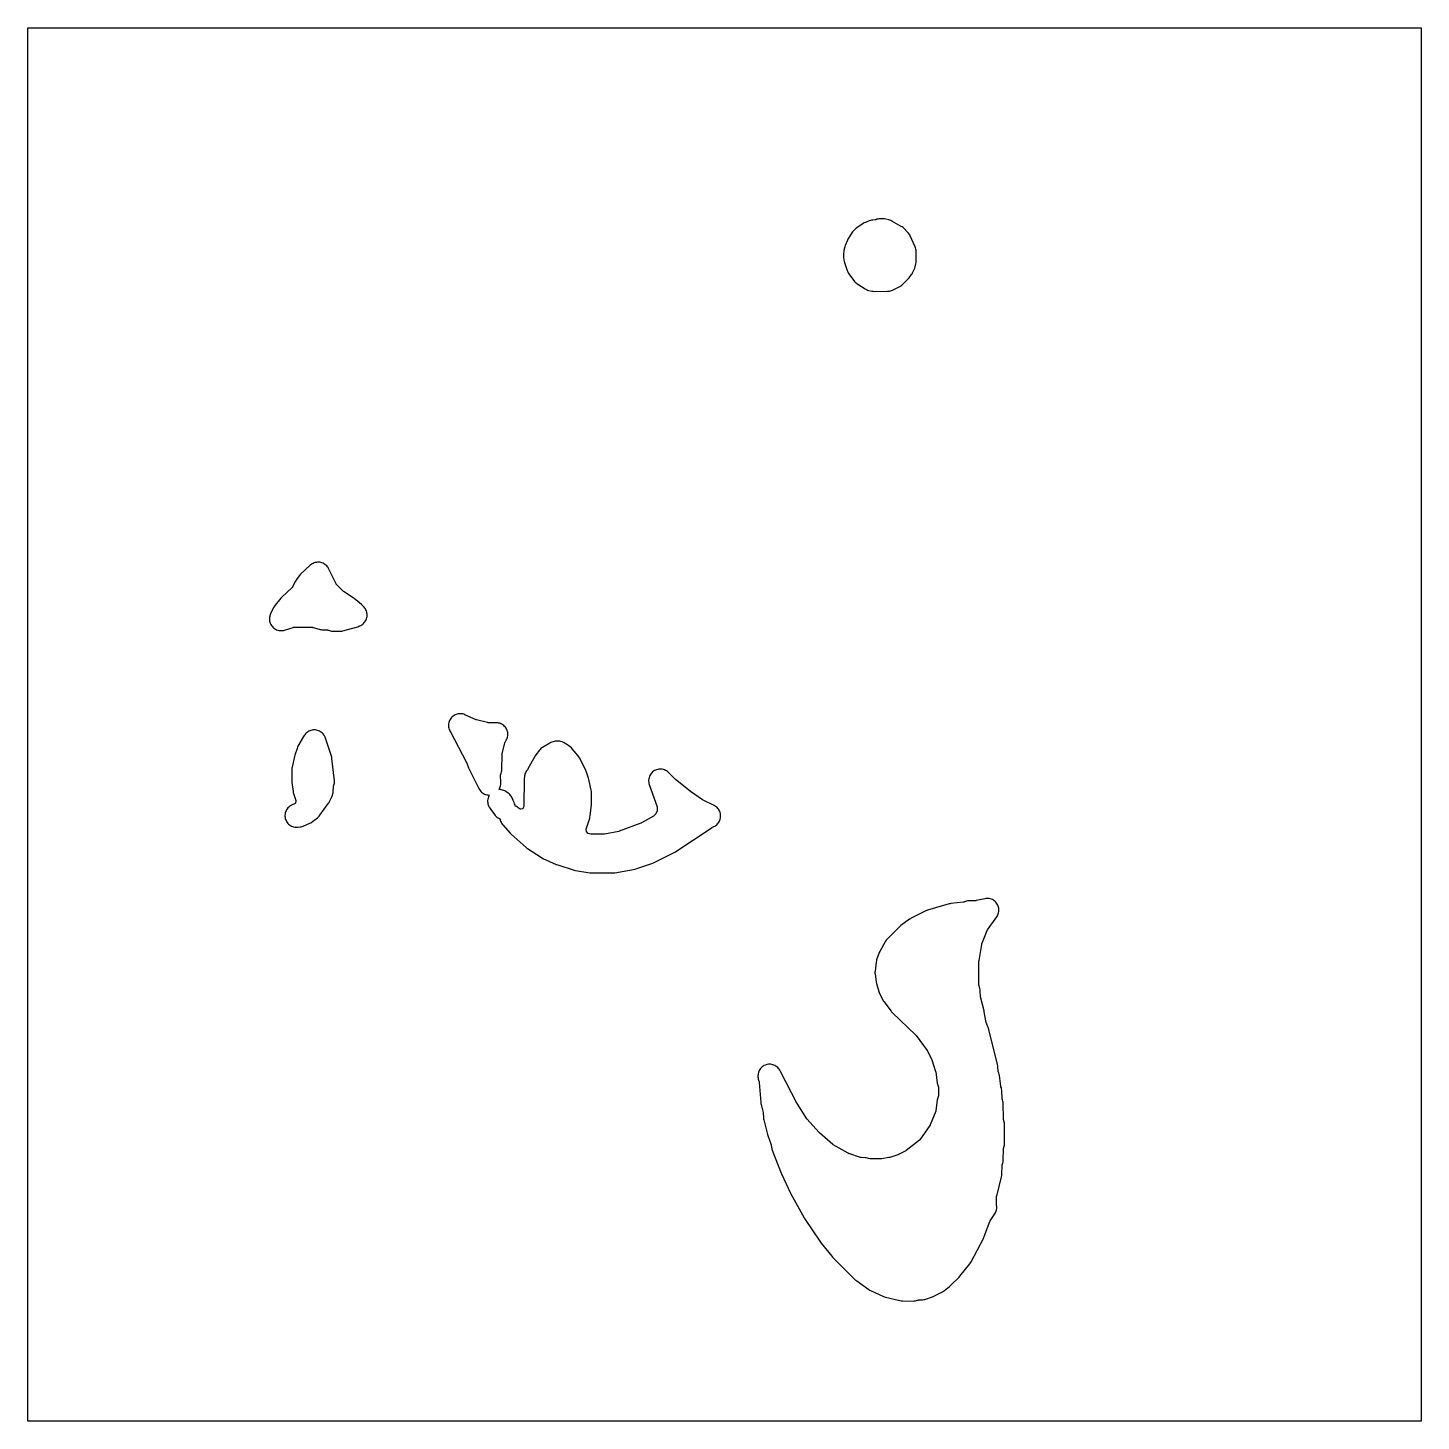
# Model space of a CAD drawing. Header units: millimetres. Extents: x 0 to 300, y 0 to 300.
import ezdxf

# ---------------------------------------------------------------- set-up
doc = ezdxf.new("R2010")
doc.units = ezdxf.units.MM
doc.layers.add('CUT', color=7, linetype='CONTINUOUS')

msp = doc.modelspace()

# ---------------------------------------------------------------- linework, layer by layer
at = {"layer": 'CUT'}
for points in [[(0, 299.9386), (0.0029, 299.9971), (0.0614, 300), (299.8976, 300), (299.9561, 299.9971), (299.9589, 299.9386), (299.9589, 0.0614), (299.9561, 0.0029), (299.8976, 0), (0.0614, 0), (0.0029, 0.0029), (0, 0.0614)], [(175.6326, 250.4735), (175.6468, 250.2124), (175.6882, 249.9542), (175.7563, 249.7018), (176.3974, 247.7403), (176.4975, 247.4831), (176.6254, 247.2385), (176.7794, 247.0094), (177.9854, 245.414), (178.1315, 245.2381), (178.293, 245.0762), (178.4687, 244.9298), (178.6571, 244.8001), (180.2809, 243.7878), (180.5287, 243.6521), (180.7902, 243.5452), (181.0621, 243.4686), (181.7272, 243.321), (182.0012, 243.276), (182.2786, 243.2617), (185.0413, 243.2728), (185.2723, 243.2844), (185.5013, 243.3174), (185.7262, 243.3713), (185.9452, 243.4458), (186.1563, 243.5402), (187.7261, 244.3313), (187.9518, 244.4601), (188.1629, 244.6117), (188.3572, 244.7844), (189.4437, 245.8568), (189.5876, 246.0113), (189.7179, 246.1774), (190.2442, 246.9099), (190.3515, 247.0722), (190.4459, 247.2425), (190.8203, 247.9845), (190.9345, 248.2474), (191.0179, 248.5217), (191.1808, 249.1934), (191.2335, 249.4861), (191.2511, 249.783), (191.2506, 251.8472), (191.2365, 252.1112), (191.1947, 252.3723), (191.1255, 252.6275), (191.0297, 252.8739), (189.9776, 255.208), (189.877, 255.407), (189.7591, 255.5961), (189.6248, 255.7741), (189.4752, 255.9393), (188.5812, 256.8426), (188.4119, 256.9986), (188.229, 257.1383), (188.034, 257.2606), (185.9966, 258.4116), (185.7924, 258.5149), (185.5796, 258.5991), (185.36, 258.6635), (184.7111, 258.822), (184.4128, 258.8759), (184.1101, 258.8933), (183.5435, 258.8915), (183.2892, 258.8777), (183.0376, 258.8381), (182.7914, 258.7732), (182.553, 258.6835), (182.5188, 258.6686), (182.5027, 258.662), (182.4686, 258.6506), (182.4335, 258.6453), (182.4159, 258.6439), (181.9153, 258.6138), (181.6517, 258.5839), (181.3927, 258.5261), (181.1413, 258.4413), (180.3039, 258.1082), (180.064, 257.9978), (179.837, 257.8626), (178.4546, 256.937), (178.2759, 256.8055), (178.1095, 256.6586), (177.7377, 256.2998), (177.5352, 256.0795), (177.3605, 255.8366), (176.6537, 254.7186), (176.5373, 254.5135), (176.4406, 254.2984), (175.9934, 253.1623), (175.8891, 252.8318), (175.7001, 252.0466), (175.6477, 251.7536), (175.6306, 251.4564)], [(52.066, 173.2514), (52.0258, 173.0069), (52.01, 172.7596), (52.0187, 172.512), (52.0519, 172.2664), (52.1093, 172.0254), (52.1902, 171.7912), (52.2939, 171.5662), (52.4194, 171.3525), (52.5654, 171.1523), (52.7306, 170.9675), (52.9132, 170.8), (53.1114, 170.6514), (53.3235, 170.5232), (53.5471, 170.4166), (53.7803, 170.3326), (54.0206, 170.2722), (54.2657, 170.2358), (54.5132, 170.2238), (54.7606, 170.2365), (55.0056, 170.2735), (55.2458, 170.3346), (57.1379, 170.9175), (57.1561, 170.9227), (57.1943, 170.9306), (57.2332, 170.9348), (57.2521, 170.9355), (59.7594, 170.9676), (59.7762, 170.9677), (59.8133, 170.9672), (61.3078, 170.9256), (61.3255, 170.9247), (61.3623, 170.9203), (61.3986, 170.9126), (61.4153, 170.9079), (62.708, 170.5114), (62.9179, 170.4568), (63.1316, 170.4207), (63.3477, 170.4032), (64.4435, 170.3621), (64.4651, 170.3607), (64.5092, 170.3542), (64.5524, 170.3429), (64.5728, 170.3357), (64.7269, 170.2768), (64.9378, 170.2068), (65.154, 170.1558), (65.374, 170.1241), (65.5959, 170.1121), (67.1229, 170.0976), (67.3421, 170.1052), (67.5598, 170.1319), (67.7743, 170.1776), (70.762, 170.9525), (71.0209, 171.0349), (71.2694, 171.145), (71.6741, 171.3512), (71.8841, 171.4713), (72.0815, 171.6112), (72.2645, 171.7696), (72.4313, 171.9448), (72.5803, 172.1354), (72.7103, 172.3395), (72.8199, 172.5552), (72.9082, 172.7804), (72.9742, 173.0132), (73.0175, 173.2512), (73.0375, 173.4924), (73.0342, 173.7343), (73.0074, 173.9748), (72.9576, 174.2115), (72.8851, 174.4423), (72.7906, 174.6651), (72.675, 174.8776), (72.5395, 175.078), (72.3852, 175.2644), (72.1073, 175.5688), (71.8436, 175.8184), (70.2625, 177.1112), (70.0481, 177.2683), (67.9781, 178.6216), (67.96, 178.6342), (67.89, 178.6919), (67.8743, 178.7072), (66.4562, 180.1671), (66.4423, 180.1822), (66.416, 180.2155), (66.3934, 180.2514), (66.3838, 180.2695), (64.7542, 183.5588), (64.6348, 183.7727), (64.4951, 183.9739), (64.3364, 184.1604), (64.1602, 184.3305), (63.9682, 184.4825), (63.7623, 184.6151), (63.5443, 184.7268), (63.3165, 184.8167), (63.081, 184.8839), (62.84, 184.9276), (62.5959, 184.9476), (62.351, 184.9437), (62.1077, 184.9157), (61.8683, 184.8641), (61.6351, 184.7894), (61.4103, 184.6921), (61.1961, 184.5734), (60.9945, 184.4342), (60.8076, 184.276), (58.729, 182.3346), (58.5669, 182.1684), (58.4208, 181.9878), (57.8523, 181.2141), (57.7441, 181.0542), (57.6486, 180.8866), (56.9216, 179.4875), (56.913, 179.4719), (56.8932, 179.4409), (56.8685, 179.4143), (56.8554, 179.402), (54.731, 177.4903), (54.5923, 177.3554), (54.4644, 177.2101), (53.2366, 175.7017), (53.0816, 175.4893), (52.9497, 175.2618), (52.3204, 174.0314), (52.2302, 173.8343), (52.1574, 173.6302), (52.1026, 173.4206)], [(90.9573, 148.476), (90.9852, 148.4257), (94.4602, 141.7919), (94.4624, 141.7875), (94.4915, 141.7209), (94.4975, 141.7048), (94.8509, 140.6889), (94.9768, 140.3908), (97.0776, 136.1955), (97.1993, 135.9799), (97.3417, 135.7773), (97.5035, 135.5899), (97.683, 135.4193), (97.8786, 135.2674), (98.0881, 135.1355), (98.3098, 135.025), (98.5412, 134.937), (98.7802, 134.8723), (99.0245, 134.8316), (99.2715, 134.8153), (99.3587, 134.8181), (99.2472, 134.6229), (99.1458, 134.3953), (99.0676, 134.1587), (99.0133, 133.9155), (98.9835, 133.6681), (98.9785, 133.419), (98.9982, 133.1706), (99.0427, 132.9254), (99.1113, 132.6859), (99.2034, 132.4544), (99.3181, 132.2331), (99.5189, 131.889), (99.6491, 131.6884), (100.4335, 130.5987), (100.5884, 130.4046), (100.7618, 130.2269), (100.9519, 130.0672), (101.1569, 129.9272), (101.3748, 129.8082), (101.6035, 129.7114), (101.6508, 129.6967), (101.6529, 129.6755), (101.6998, 129.4364), (101.7698, 129.203), (101.8622, 128.9775), (101.9761, 128.7621), (102.1105, 128.5588), (102.264, 128.3695), (103.8446, 126.604), (104.0339, 126.414), (107.2563, 123.5111), (107.4121, 123.3818), (107.5779, 123.2655), (110.5573, 121.3506), (110.8753, 121.1774), (113.7709, 119.8624), (114.0714, 119.7486), (117.6081, 118.6637), (117.9187, 118.5898), (120.9681, 118.0667), (121.181, 118.0396), (121.3954, 118.0308), (125.9407, 118.0392), (126.1638, 118.0496), (126.385, 118.0799), (130.7591, 118.8784), (131.1024, 118.9666), (134.3518, 120.0525), (134.6791, 120.1883), (139.0046, 122.3548), (139.2662, 122.5063), (147.3146, 127.841), (147.3189, 127.8437), (147.3849, 127.8808), (147.4009, 127.8887), (147.6916, 128.0225), (147.9078, 128.1351), (148.112, 128.2682), (148.3022, 128.4206), (148.4768, 128.5907), (148.6339, 128.7771), (148.7721, 128.9778), (148.8901, 129.1911), (148.9868, 129.4148), (149.0612, 129.6469), (149.1127, 129.8852), (149.1407, 130.1273), (149.145, 130.371), (149.1256, 130.6139), (149.0826, 130.8538), (149.0165, 131.0884), (148.9278, 131.3155), (148.8174, 131.5328), (148.6864, 131.7383), (148.536, 131.9301), (148.3677, 132.1064), (148.183, 132.2654), (147.9836, 132.4056), (147.7716, 132.5258), (145.3954, 133.7237), (145.3294, 133.7595), (145.2656, 133.7994), (142.6563, 135.5458), (142.6075, 135.5803), (142.5604, 135.6171), (139.4314, 138.1862), (139.3915, 138.2204), (139.3532, 138.2562), (137.8899, 139.6842), (137.7038, 139.8486), (137.5024, 139.9937), (137.2875, 140.1181), (137.0613, 140.2205), (136.8261, 140.3001), (136.5841, 140.3559), (136.3378, 140.3874), (136.0896, 140.3944), (135.8419, 140.3766), (135.5972, 140.3344), (135.3579, 140.2682), (135.1264, 140.1785), (134.9049, 140.0663), (134.6956, 139.9327), (134.5006, 139.7789), (134.3218, 139.6066), (134.161, 139.4174), (134.0197, 139.2132), (133.8994, 138.996), (133.8013, 138.7679), (133.7262, 138.5312), (133.675, 138.2882), (133.6482, 138.0414), (133.646, 137.7931), (133.6684, 137.5458), (133.7153, 137.3019), (133.7861, 137.0639), (135.4667, 132.2953), (135.4735, 132.2742), (135.4838, 132.2294), (135.489, 132.1838), (135.4897, 132.1616), (135.4909, 131.5269), (135.4904, 131.5057), (135.4858, 131.4622), (135.472, 131.4206), (135.4637, 131.4011), (135.1878, 130.797), (135.178, 130.7771), (135.1544, 130.7378), (135.1266, 130.7014), (135.1117, 130.685), (134.7559, 130.3141), (134.7418, 130.3002), (134.7107, 130.2736), (134.6771, 130.2503), (134.66, 130.2403), (132.0874, 128.8129), (132.0831, 128.8106), (132.0173, 128.7799), (132.0013, 128.7735), (127.3157, 127.0161), (127.2999, 127.0105), (127.2329, 126.9917), (127.2165, 126.9881), (124.1525, 126.3989), (124.1342, 126.3958), (124.0576, 126.3884), (124.0391, 126.3879), (121.2771, 126.3794), (121.2604, 126.3797), (121.2259, 126.3825), (121.1916, 126.3882), (121.1758, 126.3919), (120.6452, 126.527), (120.6274, 126.532), (120.5918, 126.5447), (120.5657, 126.5723), (120.554, 126.5865), (120.2887, 126.9256), (120.2768, 126.9415), (120.255, 126.9762), (120.2444, 127.0158), (120.2408, 127.0354), (120.1889, 127.3592), (120.1864, 127.3776), (120.1839, 127.4155), (120.192, 127.4527), (120.1972, 127.4705), (120.9516, 129.8335), (121.0144, 130.0696), (121.0539, 130.3107), (121.3308, 132.7404), (121.3467, 133.0466), (121.3256, 135.331), (121.3102, 135.5854), (121.2691, 135.837), (120.7588, 138.1929), (120.6856, 138.4591), (120.1874, 139.9435), (120.1215, 140.118), (120.0428, 140.2871), (118.7473, 142.8182), (118.6065, 143.0591), (118.4398, 143.2828), (117.2085, 144.7554), (117.0059, 144.9705), (116.7793, 145.1602), (115.9594, 145.768), (115.7092, 145.9312), (115.4413, 146.0634), (115.0065, 146.2466), (114.7666, 146.3335), (114.5191, 146.3956), (114.2666, 146.432), (114.0116, 146.4426), (113.7569, 146.4271), (113.5051, 146.3857), (113.1066, 146.2991), (112.8403, 146.2257), (112.5838, 146.1233), (112.3401, 145.9932), (110.8178, 145.0692), (110.6284, 144.942), (110.4514, 144.7982), (110.2882, 144.6388), (110.1402, 144.4652), (109.3526, 143.4506), (109.237, 143.2888), (109.1346, 143.1183), (107.6683, 140.4408), (107.6588, 140.4244), (107.6148, 140.3595), (107.6031, 140.3447), (107.4699, 140.1837), (107.3326, 140.0016), (107.2125, 139.8077), (107.1105, 139.6037), (107.0276, 139.3913), (106.9644, 139.1721), (106.9214, 138.9482), (106.8897, 138.7294), (106.8639, 138.3965), (106.8022, 132.4346), (106.8016, 132.4164), (106.7977, 132.379), (106.7837, 132.344), (106.7761, 132.328), (106.5624, 131.9091), (106.5536, 131.8928), (106.5332, 131.8607), (106.4974, 131.8481), (106.4794, 131.8432), (106.1031, 131.7498), (106.0847, 131.7457), (106.0466, 131.7401), (106.0134, 131.7595), (105.9979, 131.7701), (105.5881, 132.0654), (105.3837, 132.198), (105.1673, 132.3101), (104.9411, 132.4007), (104.9365, 132.402), (104.9287, 132.4694), (104.8758, 132.712), (104.7992, 132.9481), (104.6995, 133.1755), (104.4735, 133.6283), (104.4655, 133.6455), (104.4514, 133.6821), (104.4193, 133.7972), (104.417, 133.7966), (104.384, 133.9156), (104.2999, 134.1357), (104.1955, 134.3468), (104.0717, 134.5472), (103.9296, 134.7351), (103.7704, 134.9087), (103.5956, 135.0666), (103.4067, 135.2074), (102.875, 135.5659), (102.6617, 135.6947), (102.4366, 135.8017), (102.2021, 135.8857), (101.9603, 135.946), (101.7137, 135.9819), (101.4648, 135.993), (101.4303, 135.9911), (101.51, 136.122), (101.6173, 136.3452), (101.7019, 136.5779), (101.7631, 136.8178), (101.8002, 137.0626), (101.813, 137.3099), (101.8042, 137.4946), (101.8049, 137.4947), (101.7996, 137.5949), (101.7622, 138.9944), (101.7622, 139.016), (101.7659, 139.0603), (101.7743, 139.104), (101.7801, 139.1247), (101.9134, 139.5562), (101.9723, 139.7847), (102.0094, 140.0177), (102.0244, 140.2532), (102.0779, 143.5307), (102.079, 143.5532), (102.0911, 143.6458), (102.0959, 143.6678), (102.6943, 146.0761), (102.6994, 146.0946), (102.7126, 146.132), (102.7294, 146.168), (102.7388, 146.1848), (102.9835, 146.5985), (103.0995, 146.819), (103.193, 147.05), (103.263, 147.2892), (103.3089, 147.5341), (103.3302, 147.7824), (103.3266, 148.0316), (103.2982, 148.2792), (103.2454, 148.5227), (103.1685, 148.7598), (103.0684, 148.988), (102.9461, 149.2051), (102.8028, 149.409), (102.6399, 149.5976), (102.4591, 149.769), (102.2621, 149.9216), (102.0508, 150.0538), (101.8275, 150.1644), (101.5942, 150.2521), (101.3534, 150.3162), (101.1074, 150.356), (100.8587, 150.3711), (99.0949, 150.3901), (99.0725, 150.3909), (98.9802, 150.4024), (98.9582, 150.4071), (96.6, 150.9769), (96.5818, 150.9818), (96.5079, 151.0072), (96.4906, 151.0146), (94.0955, 152.104), (93.8676, 152.1945), (93.632, 152.2622), (93.3909, 152.3064), (93.1466, 152.3269), (92.9014, 152.3233), (92.6578, 152.2957), (92.4181, 152.2444), (92.1846, 152.1699), (91.9594, 152.0729), (91.7449, 151.9542), (91.543, 151.8152), (91.3557, 151.657), (91.1848, 151.4812), (91.0319, 151.2896), (90.8985, 151.0839), (90.786, 150.8661), (90.6953, 150.6383), (90.6273, 150.4028), (90.5827, 150.1617), (90.562, 149.9174), (90.5653, 149.6723), (90.5926, 149.4286), (90.6436, 149.1888), (90.7179, 148.9552), (90.8147, 148.7299), (90.933, 148.5153)], [(56.7353, 132.5994), (56.562, 132.507), (56.359, 132.3718), (56.17, 132.2175), (55.9971, 132.0454), (55.8417, 131.8574), (55.7054, 131.655), (55.5895, 131.4404), (55.495, 131.2155), (55.4229, 130.9824), (55.3738, 130.7435), (55.3483, 130.5009), (55.3466, 130.2569), (55.3686, 130.014), (55.4142, 129.7743), (55.483, 129.5402), (55.5742, 129.314), (55.6871, 129.0977), (55.8205, 128.8935), (55.9731, 128.7032), (56.1436, 128.5287), (56.3303, 128.3717), (56.5314, 128.2336), (56.745, 128.1157), (56.969, 128.0193), (57.2015, 127.9451), (57.44, 127.8939), (57.6824, 127.8662), (57.9263, 127.8623), (58.1694, 127.8822), (58.628, 127.9423), (58.8553, 127.9829), (59.0779, 128.0442), (59.2939, 128.1259), (60.729, 128.7454), (60.9255, 128.8406), (61.1129, 128.9526), (61.2898, 129.0804), (62.3711, 129.9363), (62.5483, 130.0907), (62.7103, 130.261), (62.8555, 130.4458), (64.7193, 133.0616), (64.8315, 133.2335), (64.9291, 133.4141), (65.4945, 134.5703), (65.5959, 134.808), (65.6722, 135.0549), (65.7226, 135.3083), (65.7466, 135.5656), (65.7859, 136.5206), (65.7873, 136.5418), (65.7939, 136.5852), (65.805, 136.6278), (65.812, 136.6478), (65.8304, 136.6962), (65.9034, 136.9188), (65.9551, 137.1473), (65.9853, 137.3796), (65.9936, 137.6138), (65.9799, 137.8477), (65.4695, 142.6809), (65.4272, 142.9449), (65.357, 143.2029), (64.079, 147.0701), (63.9892, 147.3021), (63.8769, 147.5241), (63.743, 147.7339), (63.7103, 147.7799), (63.5619, 147.9688), (63.396, 148.1426), (63.2143, 148.2996), (63.0183, 148.4385), (62.8099, 148.5579), (62.591, 148.6568), (62.3636, 148.7342), (62.1298, 148.7895), (61.8918, 148.822), (61.6518, 148.8316), (61.412, 148.818), (61.1746, 148.7816), (60.9418, 148.7225), (60.7157, 148.6413), (60.4985, 148.5388), (60.2921, 148.416), (60.0984, 148.2739), (59.9193, 148.1138), (59.7791, 147.9759), (59.6216, 147.8059), (59.4805, 147.622), (59.357, 147.4259), (58.1553, 145.3044), (58.0472, 145.0902), (57.9602, 144.8666), (57.4708, 143.4065), (57.3979, 143.1413), (56.8985, 140.8357), (56.8572, 140.5835), (56.8419, 140.3284), (56.8203, 137.863), (56.8424, 137.509), (57.1009, 135.5807), (57.1384, 135.3697), (57.1939, 135.1627), (57.6677, 133.6564), (57.6731, 133.6377), (57.6813, 133.5985), (57.6777, 133.5586), (57.6745, 133.5394), (57.5876, 133.0842), (57.5834, 133.0648), (57.5718, 133.026), (57.5376, 133.0043), (57.5201, 132.9949), (56.7345, 132.6008)], [(157.4261, 73.0587), (157.4457, 72.9601), (157.4482, 72.936), (157.7677, 68.6052), (157.7954, 68.3756), (157.8441, 68.1496), (158.2956, 66.4434), (158.3004, 66.4233), (158.3135, 66.339), (158.3151, 66.3184), (158.3646, 65.3481), (158.3886, 65.108), (158.4355, 64.8714), (159.2148, 61.7424), (159.2956, 61.4803), (160.0371, 59.4729), (160.0389, 59.4677), (160.0526, 59.4191), (160.0574, 59.3941), (160.0605, 59.3701), (160.1022, 58.9772), (160.1352, 58.7584), (160.1875, 58.5433), (160.2585, 58.3338), (162.1722, 53.4178), (162.2368, 53.2666), (164.186, 49.0937), (164.266, 48.9372), (167.1199, 43.8028), (167.2266, 43.628), (170.6368, 38.5265), (170.7702, 38.3452), (173.0623, 35.5066), (173.246, 35.3031), (178.1268, 30.4573), (178.2763, 30.3204), (178.4364, 30.1961), (181.0291, 28.3467), (181.2323, 28.2161), (181.4472, 28.1057), (184.2224, 26.8453), (184.4374, 26.7595), (184.6595, 26.6938), (187.7259, 25.9402), (188.0197, 25.8864), (188.3178, 25.868), (190.6444, 25.8635), (190.873, 25.8736), (191.0998, 25.9045), (191.3228, 25.956), (191.5402, 26.0277), (191.6815, 26.0816), (191.7012, 26.0886), (191.7431, 26.0996), (191.7858, 26.1062), (191.8067, 26.1078), (192.6351, 26.1468), (192.8616, 26.1678), (193.0853, 26.2094), (193.3043, 26.2711), (194.5701, 26.6908), (194.7437, 26.7556), (194.9121, 26.8331), (196.8985, 27.8383), (197.1158, 27.9623), (197.3196, 28.1074), (198.445, 28.9965), (198.6521, 29.1797), (200.4708, 30.9764), (200.675, 31.2045), (202.8028, 33.8962), (202.936, 34.0815), (203.0517, 34.2781), (205.7802, 39.4389), (205.9179, 39.7485), (207.0993, 42.9781), (207.1083, 43.0004), (207.1535, 43.089), (207.1663, 43.1093), (208.1831, 44.6185), (208.3099, 44.8284), (208.4156, 45.0497), (208.4992, 45.2802), (208.5597, 45.5178), (208.5966, 45.7603), (208.6097, 46.0051), (208.5987, 46.2501), (208.5731, 46.4273), (208.5661, 46.5002), (208.5657, 46.5193), (208.5671, 48.363), (208.5672, 48.3684), (208.5712, 48.4184), (208.5753, 48.4432), (208.5806, 48.4666), (209.6186, 52.5863), (209.6718, 52.8622), (209.6938, 53.1424), (209.7358, 55.0639), (209.7366, 55.0827), (209.7412, 55.1213), (209.7494, 55.1594), (209.7546, 55.1775), (209.8806, 55.5751), (209.9425, 55.8096), (209.9814, 56.049), (209.997, 56.291), (210.0328, 58.5952), (210.0335, 58.6126), (210.0372, 58.6486), (210.0442, 58.6843), (210.0485, 58.7007), (210.1845, 59.174), (210.2381, 59.3997), (210.2706, 59.6293), (210.2817, 59.8609), (210.2869, 63.5974), (210.2719, 63.8741), (210.2264, 64.1476), (210.0414, 64.9732), (210.0373, 64.9936), (210.0274, 65.0792), (210.0266, 65.0999), (209.9905, 68.3761), (209.9727, 68.6479), (209.9254, 68.9161), (209.8492, 69.1777), (209.7709, 69.4004), (209.7646, 69.4199), (209.7548, 69.461), (209.7492, 69.503), (209.7481, 69.5234), (209.7054, 71.0477), (209.6874, 71.2851), (209.6469, 71.5198), (209.5842, 71.7495), (209.5, 71.9722), (209.4799, 72.0186), (209.4729, 72.0358), (209.461, 72.0723), (209.4525, 72.1098), (209.4497, 72.1282), (209.1571, 74.3987), (209.1116, 74.6496), (209.0408, 74.8946), (208.9455, 75.1311), (208.8969, 75.2359), (208.8892, 75.2535), (208.8761, 75.2909), (208.8705, 75.3301), (208.8691, 75.3493), (208.8264, 76.2792), (208.8027, 76.5261), (208.7547, 76.7695), (206.8035, 84.5913), (206.7083, 84.8912), (206.2611, 86.0428), (206.2541, 86.0623), (206.2316, 86.1451), (206.2277, 86.1655), (205.908, 88.1257), (205.8598, 88.3537), (205.0847, 91.3274), (205.0798, 91.3486), (205.0668, 91.4375), (205.0654, 91.4592), (205.0241, 92.6007), (204.9981, 92.8814), (204.9406, 93.1573), (204.7738, 93.7797), (204.7697, 93.7965), (204.7635, 93.8319), (204.7604, 93.8679), (204.76, 93.8847), (204.7624, 99.0515), (204.7625, 99.057), (204.769, 99.1385), (204.7717, 99.1576), (205.3621, 102.6649), (205.3662, 102.6857), (205.3899, 102.7701), (205.3972, 102.79), (206.547, 105.6678), (206.5563, 105.6892), (206.6023, 105.774), (206.6152, 105.7934), (208.5996, 108.6028), (208.7288, 108.8056), (208.8378, 109.02), (208.9257, 109.2438), (208.9918, 109.475), (209.0353, 109.7115), (209.0559, 109.9511), (209.0534, 110.1915), (209.0278, 110.4306), (208.9793, 110.6662), (208.9084, 110.8959), (208.8158, 111.1179), (208.7023, 111.3299), (208.5689, 111.53), (208.417, 111.7163), (208.2478, 111.8872), (208.063, 112.0411), (207.8643, 112.1765), (207.6535, 112.2922), (207.4325, 112.387), (207.2035, 112.4603), (206.9684, 112.5111), (206.7296, 112.5392), (206.4892, 112.5442), (206.2494, 112.5261), (206.0125, 112.485), (204.1619, 112.0715), (204.1431, 112.0677), (204.0641, 112.058), (204.0449, 112.057), (202.5398, 112.0173), (202.305, 112), (202.0728, 111.9607), (201.8454, 111.8998), (201.6247, 111.8177), (201.5662, 111.7927), (201.5486, 111.7857), (201.5112, 111.7738), (201.4729, 111.7656), (201.4541, 111.7629), (198.7301, 111.4453), (198.521, 111.4118), (198.3154, 111.3608), (193.7185, 110.0112), (193.5081, 109.9391), (193.3049, 109.8486), (190.1962, 108.2945), (190.0105, 108.1916), (189.8342, 108.0733), (187.9759, 106.7085), (187.824, 106.5876), (187.6819, 106.4552), (184.9596, 103.7143), (184.8106, 103.5503), (184.6767, 103.3738), (184.5589, 103.1861), (183.3895, 101.1245), (183.28, 100.9076), (183.1921, 100.6811), (182.7364, 99.3132), (182.6711, 99.08), (182.6287, 98.8416), (182.382, 96.9215), (182.3634, 96.6965), (182.3652, 96.4707), (182.3873, 96.246), (182.6298, 94.5643), (182.7016, 94.2303), (183.2043, 92.4822), (183.2794, 92.2609), (183.3747, 92.0475), (184.0374, 90.7333), (184.1493, 90.5346), (184.2787, 90.3469), (185.8368, 88.2955), (185.9592, 88.1465), (186.0928, 88.0074), (191.1646, 83.1194), (191.1767, 83.1072), (191.2234, 83.0536), (191.2339, 83.04), (193.6162, 79.7804), (193.6194, 79.7758), (193.6623, 79.7062), (193.6713, 79.6892), (194.5258, 77.985), (194.5621, 77.9057), (194.5926, 77.8239), (195.4326, 75.3062), (195.4381, 75.2882), (195.4557, 75.212), (195.4586, 75.1933), (195.7772, 72.7929), (195.8164, 72.5733), (195.875, 72.358), (195.9526, 72.1488), (196.0392, 71.9436), (196.0464, 71.9254), (196.0584, 71.8868), (196.0625, 71.8466), (196.0631, 71.8269), (196.0683, 70.1808), (196.0679, 70.1615), (196.0641, 70.1218), (196.0527, 70.0837), (196.0459, 70.0657), (195.9477, 69.8248), (195.8753, 69.6227), (195.8205, 69.4152), (195.7836, 69.2037), (195.4737, 66.8227), (195.4729, 66.8174), (195.4626, 66.7683), (195.4553, 66.7442), (195.447, 66.7216), (194.2846, 63.7752), (194.2752, 63.7533), (194.2281, 63.6663), (194.2149, 63.6465), (192.0404, 60.5781), (192.0287, 60.5624), (192.0022, 60.5319), (191.9728, 60.5041), (191.9576, 60.4918), (189.1085, 58.29), (189.093, 58.2786), (189.0254, 58.2361), (189.0084, 58.2271), (187.4267, 57.4356), (187.348, 57.3996), (187.2669, 57.3693), (185.547, 56.7947), (185.4659, 56.7706), (185.3834, 56.7523), (183.8402, 56.4648), (183.822, 56.4618), (183.7463, 56.4549), (183.7279, 56.4545), (181.3843, 56.4558), (181.3672, 56.4562), (181.332, 56.4593), (181.2981, 56.4683), (181.2818, 56.4738), (180.9786, 56.5829), (180.7476, 56.6537), (180.5109, 56.7018), (180.2707, 56.7269), (179.3901, 56.776), (179.3726, 56.7773), (179.3365, 56.7826), (179.3009, 56.7911), (179.2846, 56.7961), (176.7198, 57.6508), (176.7028, 57.6568), (176.6346, 57.6867), (176.6186, 57.695), (173.3885, 59.4709), (173.3697, 59.4819), (173.2958, 59.5338), (173.279, 59.5478), (170.4081, 62.078), (170.3524, 62.1304), (170.3, 62.1861), (167.7801, 65.0395), (167.7767, 65.0434), (167.7308, 65.1037), (167.7208, 65.1186), (165.6267, 68.3914), (165.5977, 68.4392), (165.5708, 68.4882), (162.0418, 75.3018), (161.8966, 75.5468), (161.7597, 75.7504), (161.6122, 75.948), (161.4459, 76.1302), (161.2625, 76.295), (161.0638, 76.441), (160.8516, 76.5667), (160.6281, 76.6709), (160.3954, 76.7525), (160.1558, 76.8109), (159.9116, 76.8453), (159.6652, 76.8555), (159.4189, 76.8414), (159.1753, 76.8031), (158.9367, 76.741), (158.7053, 76.6556), (158.4834, 76.5479), (158.2733, 76.4189), (158.0769, 76.2697), (157.8961, 76.102), (157.7328, 75.9172), (157.5884, 75.7173), (157.4644, 75.5041), (157.3621, 75.2797), (157.2823, 75.0464), (157.226, 74.8063), (157.1935, 74.5618), (157.1853, 74.3153), (157.1881, 74.1455), (157.2048, 73.8943), (157.2467, 73.646), (157.3133, 73.4032), (157.4192, 73.082)]]:
    msp.add_lwpolyline(points, close=True, dxfattribs=at)

doc.saveas('drawing.dxf')
